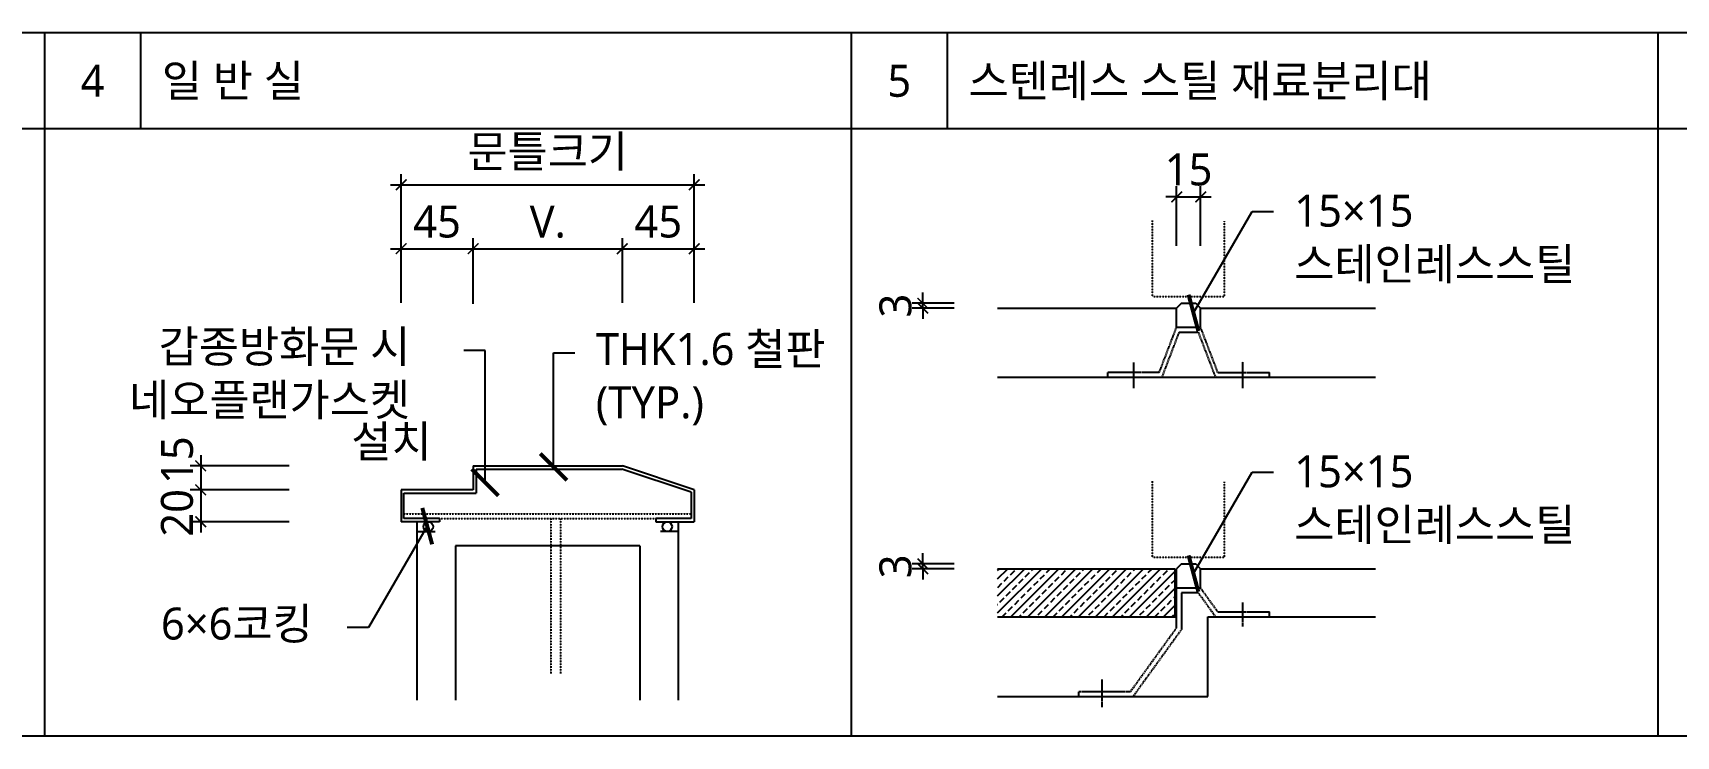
# Model space of a CAD drawing. Header units: inches. Extents: x 10 to 84110, y 29113 to 88513.
# Drawn here: x 50350 to 65763, y 67779 to 74379 of the extents above; entities that cross this region are included whole.
import ezdxf
from ezdxf.enums import TextEntityAlignment as Align

# ---------------------------------------------------------------- set-up
doc = ezdxf.new("R2010")
doc.units = ezdxf.units.IN
doc.header["$MEASUREMENT"] = 0
doc.linetypes.add('DASH_16', pattern=[1.4, 0.7, -0.7])
doc.linetypes.add('HIDDEN', pattern=[9.525, 6.35, -3.175])
doc.layers.get('Defpoints').update_dxf_attribs({"color": 137})
for name, color, linetype in [('21', 4, 'Continuous'), ('23', 7, 'Continuous'), ('24', 7, 'Continuous'), ('41', 7, 'Continuous'), ('DIM-INT', 7, 'Continuous'), ('ELE-4', 4, 'Continuous'), ('ELE-7', 7, 'Continuous'), ('SYM-LEAD', 6, 'Continuous'), ('TEXT', 3, 'Continuous')]:
    doc.layers.add(name, color=color, linetype=linetype)
doc.styles.add('ARIAL', font='malgun.ttf')
doc.styles.add('굴림체(옥산)', font='malgun.ttf')
doc.styles.add('맑은고딕', font='malgun.ttf')
doc.dimstyles.new('CJA', dxfattribs={"dimscale": 300, "dimtxt": 2.7, "dimasz": 1, "dimexe": 2, "dimexo": 3, "dimgap": 1, "dimtad": 1, "dimdec": 0, "dimzin": 1, "dimdsep": 46, "dimlunit": 6, "dimtxsty": '굴림체(옥산)', "dimblk": 'CJDOT', "dimcen": 0.09, "dimdle": 1, "dimclrd": 256, "dimclre": 256, "dimclrt": 3, "dimadec": 0, "dimazin": 0, "dimtfac": 1, "dimtdec": 0, "dimtix": 1, "dimtmove": 2, "dimatfit": 3, "dimldrblk": 'CJDOT', "dimfxl": 1, "dimtolj": 1, "dimtzin": 1, "dimarcsym": 0})
doc.dimstyles.new('DIM-QD 1', dxfattribs={"dimtxt": 3, "dimasz": 1.5, "dimexe": 1, "dimexo": 0, "dimgap": 1, "dimtad": 1, "dimdec": 3, "dimdsep": 46, "dimtxsty": 'ARIAL', "dimblk1": 'ARCHTICK', "dimblk2": 'ARCHTICK', "dimsah": 1, "dimcen": 0, "dimclrd": 256, "dimclre": 256, "dimclrt": 3, "dimazin": 2, "dimtfac": 1, "dimtdec": 3, "dimtix": 1, "dimtmove": 2, "dimatfit": 3, "dimldrblk": 'ARCHTICK', "dimfxl": 1, "dimtolj": 1, "dimtzin": 0, "dimarcsym": 0})

# ---------------------------------------------------------------- blocks, each defined once
blk = doc.blocks.new('_ARCHTICK')
at = {"color": 0, "linetype": 'ByBlock', "const_width": 0.15}
blk.add_lwpolyline([(-0.5, -0.5), (0.5, 0.5)], dxfattribs=at)
blk = doc.blocks.new('*D127')
at = {"layer": 'Defpoints', "color": 0, "transparency": 16777216}
for p in [(56554, 72953), (53804, 71545), (56554, 71545)]:
    blk.add_point(p, dxfattribs=at)
at = {"layer": 'DIM-INT', "color": 7, "lineweight": -2, "transparency": 16777216}
for p, q in [((53704, 72953), (56654, 72953)), ((53804, 71845), (53804, 73053)), ((56554, 71845), (56554, 73053))]:
    blk.add_line(p, q, dxfattribs=at)
at = {"layer": 'DIM-INT', "color": 7, "lineweight": -2, "transparency": 16777216, "xscale": 100, "yscale": 100, "zscale": 100, "rotation": 180}
blk.add_blockref('_ARCHTICK', (53804, 72953), dxfattribs=at)
at = {"layer": 'DIM-INT', "color": 7, "lineweight": -2, "transparency": 16777216, "xscale": 100, "yscale": 100, "zscale": 100}
blk.add_blockref('_ARCHTICK', (56554, 72953), dxfattribs=at)
at = {"layer": 'DIM-INT', "color": 3, "transparency": 16777216, "insert": (55179, 73250), "char_height": 300, "attachment_point": 5, "style": '맑은고딕'}
blk.add_mtext('\\A1;문틀크기', dxfattribs=at)
blk = doc.blocks.new('CJDOT')
blk.add_line((-2, 0), (2, 0))
at = {"const_width": 0.5}
blk.add_lwpolyline([(-0.25, 0, 1), (0.25, 0, 1)], format="xyb", close=True, dxfattribs=at)
blk = doc.blocks.new('*D128')
at = {"layer": 'Defpoints', "color": 0, "transparency": 16777216}
for p in [(55879, 72353), (54479, 71537), (55879, 71545)]:
    blk.add_point(p, dxfattribs=at)
at = {"layer": 'DIM-INT', "color": 7, "lineweight": -2, "transparency": 16777216}
for p, q in [((54479, 71837), (54479, 72453)), ((55879, 71845), (55879, 72453)), ((54379, 72353), (55979, 72353))]:
    blk.add_line(p, q, dxfattribs=at)
at = {"layer": 'DIM-INT', "color": 7, "lineweight": -2, "transparency": 16777216, "xscale": 100, "yscale": 100, "zscale": 100, "rotation": 180}
blk.add_blockref('_ARCHTICK', (54479, 72353), dxfattribs=at)
at = {"layer": 'DIM-INT', "color": 7, "lineweight": -2, "transparency": 16777216, "xscale": 100, "yscale": 100, "zscale": 100}
blk.add_blockref('_ARCHTICK', (55879, 72353), dxfattribs=at)
at = {"layer": 'DIM-INT', "color": 3, "transparency": 16777216, "insert": (55179, 72605), "char_height": 300, "attachment_point": 5, "style": '맑은고딕'}
blk.add_mtext('\\A1;V.', dxfattribs=at)
blk = doc.blocks.new('*D129')
at = {"layer": 'Defpoints', "color": 0, "transparency": 16777216}
for p in [(53054, 70315), (51924, 70090), (53054, 70090)]:
    blk.add_point(p, dxfattribs=at)
at = {"layer": 'DIM-INT', "color": 7, "lineweight": -2, "transparency": 16777216}
for p, q in [((52754, 70315), (51824, 70315)), ((51924, 70415), (51924, 69990)), ((52754, 70090), (51824, 70090))]:
    blk.add_line(p, q, dxfattribs=at)
at = {"layer": 'DIM-INT', "color": 7, "lineweight": -2, "transparency": 16777216, "xscale": 100, "yscale": 100, "zscale": 100}
for p, rotation in [((51924, 70315), 90), ((51924, 70090), 270)]:
    blk.add_blockref('_ARCHTICK', p, dxfattribs=dict(at, rotation=rotation))
at = {"layer": 'DIM-INT', "color": 3, "transparency": 16777216, "insert": (51703, 70369), "char_height": 300, "attachment_point": 5, "rotation": 90, "style": '맑은고딕'}
blk.add_mtext('\\A1;15', dxfattribs=at)
blk = doc.blocks.new('*D130')
at = {"layer": 'Defpoints', "color": 0, "transparency": 16777216}
for p in [(53054, 70090), (51924, 69790), (53054, 69790)]:
    blk.add_point(p, dxfattribs=at)
at = {"layer": 'DIM-INT', "color": 7, "lineweight": -2, "transparency": 16777216}
for p, q in [((51924, 70190), (51924, 69690)), ((52754, 70090), (51824, 70090)), ((52754, 69790), (51824, 69790))]:
    blk.add_line(p, q, dxfattribs=at)
at = {"layer": 'DIM-INT', "color": 7, "lineweight": -2, "transparency": 16777216, "xscale": 100, "yscale": 100, "zscale": 100}
for p, rotation in [((51924, 70090), 90), ((51924, 69790), 270)]:
    blk.add_blockref('_ARCHTICK', p, dxfattribs=dict(at, rotation=rotation))
at = {"layer": 'DIM-INT', "color": 3, "transparency": 16777216, "insert": (51703, 69874), "char_height": 300, "attachment_point": 5, "rotation": 90, "style": '맑은고딕'}
blk.add_mtext('\\A1;20', dxfattribs=at)
blk = doc.blocks.new('*D131')
at = {"layer": 'Defpoints', "color": 0, "transparency": 16777216}
for p in [(54479, 72353), (53804, 71545), (54479, 71537)]:
    blk.add_point(p, dxfattribs=at)
at = {"layer": 'DIM-INT', "color": 7, "lineweight": -2, "transparency": 16777216}
for p, q in [((53804, 71845), (53804, 72453)), ((54479, 71837), (54479, 72453)), ((53704, 72353), (54579, 72353))]:
    blk.add_line(p, q, dxfattribs=at)
at = {"layer": 'DIM-INT', "color": 7, "lineweight": -2, "transparency": 16777216, "xscale": 100, "yscale": 100, "zscale": 100, "rotation": 180}
blk.add_blockref('_ARCHTICK', (53804, 72353), dxfattribs=at)
at = {"layer": 'DIM-INT', "color": 7, "lineweight": -2, "transparency": 16777216, "xscale": 100, "yscale": 100, "zscale": 100}
blk.add_blockref('_ARCHTICK', (54479, 72353), dxfattribs=at)
at = {"layer": 'DIM-INT', "color": 3, "transparency": 16777216, "insert": (54141, 72606), "char_height": 300, "attachment_point": 5, "style": '맑은고딕'}
blk.add_mtext('\\A1;45 ', dxfattribs=at)
blk = doc.blocks.new('*D132')
at = {"layer": 'Defpoints', "color": 0, "transparency": 16777216}
for p in [(56554, 72353), (55879, 71545), (56554, 71545)]:
    blk.add_point(p, dxfattribs=at)
at = {"layer": 'DIM-INT', "color": 7, "lineweight": -2, "transparency": 16777216}
for p, q in [((55879, 71845), (55879, 72453)), ((56554, 71845), (56554, 72453)), ((55779, 72353), (56654, 72353))]:
    blk.add_line(p, q, dxfattribs=at)
at = {"layer": 'DIM-INT', "color": 7, "lineweight": -2, "transparency": 16777216, "xscale": 100, "yscale": 100, "zscale": 100, "rotation": 180}
blk.add_blockref('_ARCHTICK', (55879, 72353), dxfattribs=at)
at = {"layer": 'DIM-INT', "color": 7, "lineweight": -2, "transparency": 16777216, "xscale": 100, "yscale": 100, "zscale": 100}
blk.add_blockref('_ARCHTICK', (56554, 72353), dxfattribs=at)
at = {"layer": 'DIM-INT', "color": 3, "transparency": 16777216, "insert": (56216, 72606), "char_height": 300, "attachment_point": 5, "style": '맑은고딕'}
blk.add_mtext('\\A1;45 ', dxfattribs=at)
blk = doc.blocks.new('*D133')
at = {"layer": 'Defpoints', "color": 0, "transparency": 16777216}
for p in [(61303, 72839), (61078, 72081), (61303, 72081)]:
    blk.add_point(p, dxfattribs=at)
at = {"layer": 'DIM-INT', "color": 7, "lineweight": -2, "transparency": 16777216}
for p, q in [((61078, 72381), (61078, 72939)), ((61303, 72381), (61303, 72939)), ((61078, 72839), (60978, 72839)), ((61078, 72839), (61303, 72839)), ((61303, 72839), (61403, 72839))]:
    blk.add_line(p, q, dxfattribs=at)
at = {"layer": 'DIM-INT', "color": 7, "lineweight": -2, "transparency": 16777216, "xscale": 100, "yscale": 100, "zscale": 100}
blk.add_blockref('_ARCHTICK', (61078, 72839), dxfattribs=at)
at = {"layer": 'DIM-INT', "color": 7, "lineweight": -2, "transparency": 16777216, "xscale": 100, "yscale": 100, "zscale": 100, "rotation": 180}
blk.add_blockref('_ARCHTICK', (61303, 72839), dxfattribs=at)
at = {"layer": 'DIM-INT', "color": 3, "transparency": 16777216, "insert": (61190, 73095), "char_height": 300, "attachment_point": 5, "style": '맑은고딕'}
blk.add_mtext('\\A1;15', dxfattribs=at)
blk = doc.blocks.new('*D134')
at = {"layer": 'Defpoints', "color": 0, "transparency": 16777216}
for p in [(58697, 69395), (59291, 69395), (59291, 69350)]:
    blk.add_point(p, dxfattribs=at)
at = {"layer": 'DIM-INT', "color": 7, "lineweight": -2, "transparency": 16777216}
for p, q in [((58991, 69395), (58597, 69395)), ((58697, 69395), (58697, 69495)), ((58697, 69350), (58697, 69395)), ((58991, 69350), (58597, 69350)), ((58697, 69350), (58697, 69250))]:
    blk.add_line(p, q, dxfattribs=at)
at = {"layer": 'DIM-INT', "color": 7, "lineweight": -2, "transparency": 16777216, "xscale": 100, "yscale": 100, "zscale": 100}
for p, rotation in [((58697, 69395), 270), ((58697, 69350), 90)]:
    blk.add_blockref('_ARCHTICK', p, dxfattribs=dict(at, rotation=rotation))
at = {"layer": 'DIM-INT', "color": 3, "transparency": 16777216, "insert": (58442, 69372), "char_height": 300, "attachment_point": 5, "rotation": 90, "style": '맑은고딕'}
blk.add_mtext('\\A1;3', dxfattribs=at)
blk = doc.blocks.new('*D135')
at = {"layer": 'Defpoints', "color": 0, "transparency": 16777216}
for p in [(58697, 71841), (59291, 71841), (59291, 71796)]:
    blk.add_point(p, dxfattribs=at)
at = {"layer": 'DIM-INT', "color": 7, "lineweight": -2, "transparency": 16777216}
for p, q in [((58991, 71841), (58597, 71841)), ((58697, 71841), (58697, 71941)), ((58697, 71796), (58697, 71841)), ((58991, 71796), (58597, 71796)), ((58697, 71796), (58697, 71696))]:
    blk.add_line(p, q, dxfattribs=at)
at = {"layer": 'DIM-INT', "color": 7, "lineweight": -2, "transparency": 16777216, "xscale": 100, "yscale": 100, "zscale": 100}
for p, rotation in [((58697, 71841), 270), ((58697, 71796), 90)]:
    blk.add_blockref('_ARCHTICK', p, dxfattribs=dict(at, rotation=rotation))
at = {"layer": 'DIM-INT', "color": 3, "transparency": 16777216, "insert": (58442, 71819), "char_height": 300, "attachment_point": 5, "rotation": 90, "style": '맑은고딕'}
blk.add_mtext('\\A1;3', dxfattribs=at)

msp = doc.modelspace()

# ---------------------------------------------------------------- hatches: boundary and pattern name
at = {"layer": '41'}
h = msp.add_hatch(dxfattribs=at)
h.set_pattern_fill('ANSI33', color=9, scale=450, style=0)
h.set_pattern_definition([(45, (231942.66, 6330.64), (-79.54951, 79.54951), []), (45, (232022.2, 6330.64), (-79.54951, 79.54951), [56.25, -28.125])])
h.paths.add_polyline_path([(59399.2, 69349.7), (59399.2, 68899.7), (61062.6, 68899.7), (61062.6, 69349.7)])

# ---------------------------------------------------------------- linework, layer by layer
at = {"layer": '21', "linetype": 'Continuous'}
for p, q in [((53954, 68115.9), (53954, 69700)), ((56404, 68115.9), (56404, 69700))]:
    msp.add_line(p, q, dxfattribs=at)
at = {"layer": '23', "color": 1, "linetype": 'Continuous'}
for p, q in [((53954, 69700), (53954, 69790)), ((53954, 69700), (54122.3, 69700)), ((56404, 69700), (56235.7, 69700)), ((56404, 69700), (56404, 69790))]:
    msp.add_line(p, q, dxfattribs=at)
for centre in [(54058.3, 69745), (56299.7, 69745)]:
    msp.add_circle(centre, 45, dxfattribs=at)
at = {"layer": '24', "color": 9, "linetype": 'DASH_16', "ltscale": 2}
for p, q in [((60852.6, 71901.1), (60852.6, 72619.9)), ((61527.6, 71901.1), (61527.6, 72611.6)), ((61527.6, 71901.1), (60852.6, 71901.1)), ((60852.6, 69454.7), (60852.6, 70173.5)), ((61527.6, 69454.7), (61527.6, 70165.1)), ((53830.4, 69865), (56524, 69865)), ((54164, 69820), (56194, 69820)), ((55208.8, 69820), (55208.8, 68365.3)), ((55298.8, 69820), (55298.8, 68365.3)), ((61527.6, 69454.7), (60852.6, 69454.7))]:
    msp.add_line(p, q, dxfattribs=at)
at = {"layer": '41', "color": 3, "linetype": 'Continuous'}
for p, q in [((61122.6, 71841.1), (61077.6, 71796.1)), ((61122.6, 71841.1), (61257.6, 71841.1)), ((61257.6, 71841.1), (61302.6, 71796.1)), ((61077.6, 71616.1), (61077.6, 71796.1)), ((61302.6, 71616.1), (61302.6, 71796.1)), ((61077.6, 71616.1), (61302.6, 71616.1)), ((54479, 70315), (55879, 70315)), ((54479, 70315), (54479, 70090)), ((56554, 70090), (55879, 70315)), ((54479, 70090), (53804, 70090)), ((53804, 70090), (53804, 69790)), ((56554, 70090), (56554, 69790)), ((54164, 69790), (53804, 69790)), ((54164, 69820), (54164, 69790)), ((56194, 69820), (56194, 69790)), ((56194, 69790), (56554, 69790)), ((61122.6, 69394.7), (61077.6, 69349.7)), ((61122.6, 69394.7), (61257.6, 69394.7)), ((61257.6, 69394.7), (61302.6, 69349.7)), ((59399.2, 69349.7), (61062.6, 69349.7)), ((61062.6, 68899.7), (61062.6, 69349.7)), ((61077.6, 69169.7), (61077.6, 69349.7)), ((61302.6, 69169.7), (61302.6, 69349.7)), ((61077.6, 69169.7), (61302.6, 69169.7)), ((59399.2, 68899.7), (61062.6, 68899.7))]:
    msp.add_line(p, q, dxfattribs=at)
at = {"layer": '41', "color": 7, "linetype": 'Continuous'}
for p, q in [((59399.2, 71796.1), (61077.6, 71796.1)), ((61302.6, 71796.1), (62942.9, 71796.1)), ((54509, 70285), (55874.1, 70285)), ((54509, 70285), (54509, 70060)), ((56524, 70068.4), (55874.1, 70285)), ((53830.4, 70060), (54509, 70060)), ((53830.4, 69820), (53830.4, 70060)), ((56524, 70068.4), (56524, 69820)), ((54164, 69820), (53830.4, 69820)), ((56524, 69820), (56194, 69820)), ((61302.6, 69349.7), (62942.9, 69349.7))]:
    msp.add_line(p, q, dxfattribs=at)
at = {"layer": '41', "color": 7, "linetype": 'HIDDEN'}
for p, q in [((60915.1, 71191.2), (61077.6, 71616.1)), ((61100.6, 71571.1), (60938.1, 71146.2)), ((61100.6, 71571.1), (61279.5, 71571.1)), ((61279.5, 71571.1), (61442, 71146.2)), ((61465, 71191.2), (61302.6, 71616.1)), ((60676, 71043.1), (60676, 71284.8)), ((61699.2, 71043.1), (61699.2, 71292.8)), ((60915.1, 71191.2), (60432.6, 71191.2)), ((60432.6, 71146.2), (60432.6, 71191.2)), ((61465, 71191.2), (61947.5, 71191.2)), ((61947.5, 71146.2), (61947.5, 71191.2)), ((61077.6, 68794.7), (61077.6, 69169.7)), ((61279.5, 69124.7), (61122.6, 69124.7)), ((61122.6, 69124.7), (61122.6, 68780.1)), ((61279.5, 69124.7), (61442, 68899.7)), ((61465, 68944.7), (61302.6, 69169.7)), ((61465, 68944.7), (61947.5, 68944.7)), ((61699.2, 68808.8), (61699.2, 69034.4)), ((61947.5, 68899.7), (61947.5, 68944.7)), ((60644.3, 68194.7), (61077.6, 68794.7)), ((61122.6, 68780.1), (60667.3, 68149.7)), ((60377.9, 68051.5), (60377.9, 68309.3)), ((60644.3, 68194.7), (60161.8, 68194.7)), ((60161.8, 68149.7), (60161.8, 68194.7))]:
    msp.add_line(p, q, dxfattribs=at)
at = {"layer": '41', "color": 2, "linetype": 'Continuous'}
for p, q in [((59399.2, 71146.2), (62942.9, 71146.2)), ((56044.3, 69565.9), (54313.6, 69565.9)), ((54313.6, 69565.9), (54313.6, 68115.9)), ((56044.3, 69565.9), (56044.3, 68115.9)), ((61369.5, 68899.7), (62942.9, 68899.7)), ((61369.5, 68149.7), (61369.5, 68899.7)), ((59399.2, 68149.7), (61369.5, 68149.7))]:
    msp.add_line(p, q, dxfattribs=at)
at = {"layer": 'ELE-4'}
for p, q in [((73159.5, 74378.8), (27759.5, 74378.8)), ((73159.5, 67778.8), (27759.5, 67778.8))]:
    msp.add_line(p, q, dxfattribs=at)
at = {"layer": 'ELE-7'}
for p, q in [((50459.5, 74378.8), (50459.5, 67778.8)), ((51359.5, 74378.8), (51359.5, 73478.8)), ((58026.2, 74378.8), (58026.2, 67778.8)), ((58926.2, 74378.8), (58926.2, 73478.8)), ((65592.9, 74378.8), (65592.9, 67778.8)), ((73159.5, 73478.8), (27759.5, 73478.8))]:
    msp.add_line(p, q, dxfattribs=at)

# ---------------------------------------------------------------- texts
at = {"layer": 'TEXT', "style": '맑은고딕'}
for s, p in [('4', (50909.5, 73928.8)), ('5', (58476.2, 73928.8))]:
    msp.add_text(s, height=300, dxfattribs=at).set_placement(p, align=Align.MIDDLE_CENTER)
for s, p in [('일 반 실', (51559.5, 73928.8)), ('스텐레스 스틸 재료분리대', (59126.2, 73928.8))]:
    msp.add_text(s, height=300, dxfattribs=at).set_placement(p, align=Align.MIDDLE_LEFT)
at = {"layer": 'TEXT', "color": 3, "style": '맑은고딕'}
for s, p in [('15×15', (62181.7, 72560)), ('스테인레스스틸', (62181.7, 72060)), ('갑종방화문 시', (51529.8, 71284.9)), ('THK1.6 철판', (55630.1, 71262.4)), ('네오플랜가스켓', (51252, 70784.9)), ('(TYP.)', (55630.1, 70762.4)), ('설치', (53336.5, 70394.9)), ('15×15', (62181.7, 70113.6)), ('스테인레스스틸', (62181.7, 69613.6)), ('6×6코킹', (51551.2, 68685.1))]:
    msp.add_text(s, height=300, dxfattribs=at).set_placement(p)

# ---------------------------------------------------------------- dimensions: what is measured, and where the dimension line sits
at = {"layer": 'DIM-INT'}
for base, p1, p2, text, picture, middle in [((56554, 72953), (53804, 71545), (56554, 71545), '문틀크기', '*D127', (55179, 73249.6)), ((61302.6, 72838.9), (61077.6, 72081.3), (61302.6, 72081.3), '15', '*D133', (61190.1, 73094.7)), ((54479, 72353), (53804, 71545), (54479, 71536.7), '45 ', '*D131', (54141.5, 72605.5)), ((55879, 72353), (54479, 71536.7), (55879, 71545), 'V.', '*D128', (55179, 72605.3)), ((56554, 72353), (55879, 71545), (56554, 71545), '45 ', '*D132', (56216.5, 72605.5))]:
    dim = msp.add_linear_dim(base=base, p1=p1, p2=p2, text=text, dimstyle='CJA', override={"dimscale": 100, "dimtxt": 3, "dimexe": 1, "dimlunit": 2, "dimtxsty": '맑은고딕', "dimblk1": 'ARCHTICK', "dimblk2": 'ARCHTICK', "dimsah": 1, "dimclrd": 7, "dimclre": 7}, dxfattribs=at)
    dim.commit()
    dim.dimension.update_dxf_attribs({"geometry": picture, "text_midpoint": middle})
for base, p1, p2, picture, middle in [((58696.8, 71841.1), (59290.6, 71796.1), (59290.6, 71841.1), '*D135', (58441.8, 71818.6)), ((58696.8, 69394.7), (59290.6, 69349.7), (59290.6, 69394.7), '*D134', (58441.8, 69372.2))]:
    dim = msp.add_linear_dim(base=base, p1=p1, p2=p2, angle=90, text='3', dimstyle='CJA', override={"dimscale": 100, "dimtxt": 3, "dimexe": 1, "dimlunit": 2, "dimtxsty": '맑은고딕', "dimblk1": 'ARCHTICK', "dimblk2": 'ARCHTICK', "dimsah": 1, "dimclrd": 7, "dimclre": 7}, dxfattribs=at)
    dim.commit()
    dim.dimension.update_dxf_attribs({"geometry": picture, "text_midpoint": middle})
for base, p1, p2, text, picture, middle in [((51924.5, 70090), (53054, 70315), (53054, 70090), '15', '*D129', (51703.3, 70368.8)), ((51924.5, 69790), (53054, 70090), (53054, 69790), '20', '*D130', (51703.3, 69873.5))]:
    dim = msp.add_linear_dim(base=base, p1=p1, p2=p2, angle=90, text=text, dimstyle='CJA', override={"dimscale": 100, "dimtxt": 3, "dimexe": 1, "dimlunit": 2, "dimtxsty": '맑은고딕', "dimblk1": 'ARCHTICK', "dimblk2": 'ARCHTICK', "dimsah": 1, "dimclrd": 7, "dimclre": 7}, dxfattribs=at)
    dim.commit()
    dim.dimension.update_dxf_attribs({"geometry": picture, "text_midpoint": middle, "dimtype": 160})

# ---------------------------------------------------------------- leaders
at = {"layer": 'SYM-LEAD', "color": 6}
for points in [[(61235.8, 71750.6), (61785.8, 72703.3), (61985.8, 72703.3)], [(54591.3, 70160.2), (54591.3, 71397), (54391.3, 71397)], [(55234.1, 70305.3), (55234.1, 71374.5), (55434.1, 71374.5)], [(61235.8, 69304.2), (61785.8, 70256.8), (61985.8, 70256.8)], [(54048.5, 69749.9), (53498.5, 68797.3), (53298.5, 68797.3)]]:
    msp.add_leader(points, dimstyle='DIM-QD 1', override={"dimscale": 100, "dimasz": 2.5, "dimtad": 0, "dimclrd": 6}, dxfattribs=at)

doc.saveas('drawing.dxf')
